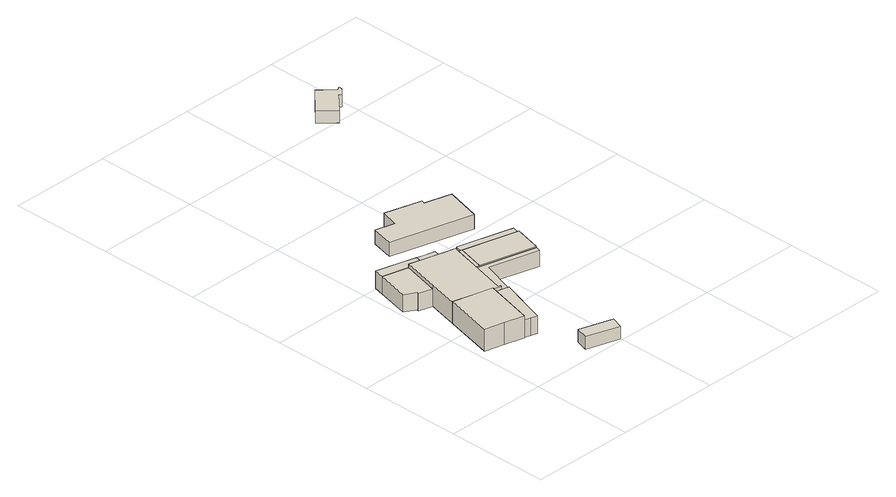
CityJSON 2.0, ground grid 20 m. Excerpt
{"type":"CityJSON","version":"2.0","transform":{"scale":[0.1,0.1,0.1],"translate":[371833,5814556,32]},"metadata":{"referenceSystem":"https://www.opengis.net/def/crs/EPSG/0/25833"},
"CityObjects":{
"building1":{"type":"Building","attributes":{"Gemeindeschluessel":"11000005","function":"31001_1010"},"address":[{"country":"Germany","locality":"Berlin","thoroughfareNumber":"51","thoroughfareName":"Uferpromenade"}],"children":["building1-1","building1-2","building1-3","building1-4"]},
"building1-1":{"type":"BuildingPart","attributes":{"BezugspunktDach":"2200","measuredHeight":4.61,"storeysAboveGround":1},"parents":["building1"],"geometry":[{"type":"MultiSurface","lod":"1","boundaries":[[[0,1,2,3,4,5,6,7,8,9,10,11,12]],[[13,14,15,16,17,18,19,20,21,22,23,24,25]],[[13,25,12,11]],[[26,27,13,11,10]],[[28,26,10,9]],[[16,15,9,8]],[[17,16,8,7]],[[18,17,7,6]],[[19,18,6,5]],[[20,19,5,4]],[[21,20,4,3]],[[22,21,3,2]],[[23,22,2,1]],[[14,13,27,26]],[[29,15,14,26,28]],[[24,23,30,1,0]],[[25,31,32,12,33]],[[24,0,32,34,31]]]}]},
"building1-2":{"type":"BuildingPart","attributes":{"BezugspunktDach":"2200","measuredHeight":3.35,"storeysAboveGround":1},"parents":["building1"],"geometry":[{"type":"MultiSurface","lod":"1","boundaries":[[[28,35,36,37,38,39]],[[40,41,42,43,15,44]],[[40,44,39,38]],[[41,40,38,37]],[[42,41,37,36]],[[43,42,36,35]],[[15,43,35,28]],[[15,45,28,26,14]],[[46,44,14,26,39]]]}]},
"building1-3":{"type":"BuildingPart","attributes":{"BezugspunktDach":"2200","measuredHeight":3.44,"storeysAboveGround":1},"parents":["building1"],"geometry":[{"type":"MultiSurface","lod":"1","boundaries":[[[47,48,27,26,39,49]],[[44,14,13,50,51,52]],[[44,52,49,39]],[[14,26,39,44,39,26]],[[50,13,27,48]],[[51,50,48,47]],[[52,51,47,49]],[[13,14,26,27]]]}]},
"building1-4":{"type":"BuildingPart","attributes":{"BezugspunktDach":"2200","measuredHeight":4.64,"storeysAboveGround":1},"parents":["building1"],"geometry":[{"type":"MultiSurface","lod":"1","boundaries":[[[53,54,55,56,57,58]],[[25,31,23,59,60,61]],[[25,61,58,57]],[[32,12,57,56]],[[23,1,0,32,31,56,55]],[[59,23,55,54]],[[60,59,54,53]],[[61,60,53,58]],[[31,25,12,32]],[[24,0,1,23]],[[24,31,32,0]]]}]},
"building2":{"type":"Building","attributes":{"Gemeindeschluessel":"11000005","BezugspunktDach":"2200","function":"31001_1000","measuredHeight":2.53,"storeysAboveGround":1},"address":[{"country":"Germany","locality":"Berlin","thoroughfareNumber":"51 (3)","thoroughfareName":"Uferpromenade"}],"geometry":[{"type":"Solid","lod":"1","boundaries":[[[[62,63,64,65]],[[66,67,68,69]],[[66,69,65,64]],[[67,66,64,63]],[[68,67,63,62]],[[69,68,62,65]]]]}]},
"building3":{"type":"Building","attributes":{"Gemeindeschluessel":"11000005","BezugspunktDach":"2200","function":"51009_1610","measuredHeight":3.49,"storeysAboveGround":0},"address":[{"country":"Germany","locality":"Berlin"}],"geometry":[{"type":"Solid","lod":"1","boundaries":[[[[70,71,72,73,74,75,76]],[[43,77,78,79,17,80,15]],[[43,15,76,75]],[[77,43,75,74]],[[78,77,74,73]],[[79,78,73,72]],[[17,79,72,71]],[[80,17,71,70]],[[15,80,70,76]]]]}]},
"building4":{"type":"Building","attributes":{"Gemeindeschluessel":"11000005","function":"51009_1610"},"address":[{"country":"Germany","locality":"Berlin"}],"children":["building4-1","building4-2"]},
"building4-1":{"type":"BuildingPart","attributes":{"BezugspunktDach":"2200","measuredHeight":3.74,"storeysAboveGround":0},"parents":["building4"],"geometry":[{"type":"MultiSurface","lod":"1","boundaries":[[[81,82,83,84,85,86,87]],[[88,89,90,91,92,93,94]],[[88,94,87,86]],[[89,88,86,85]],[[90,89,85,84]],[[95,96,97,90,84,83]],[[92,91,83,82]],[[93,92,82,81]],[[94,93,81,87]],[[91,90,97,96,95]]]}]},
"building4-2":{"type":"BuildingPart","attributes":{"BezugspunktDach":"2200","measuredHeight":3.12,"storeysAboveGround":0},"parents":["building4"],"geometry":[{"type":"Solid","lod":"1","boundaries":[[[[98,97,96,99,100,101,102,103,104]],[[105,106,107,108,109,91,90,110,111]],[[105,111,104,103]],[[106,105,103,102]],[[107,106,102,101]],[[108,107,101,100]],[[109,108,100,99]],[[91,109,99,96]],[[110,90,97,98]],[[111,110,98,104]],[[90,91,96,97]]]]}]},
"building5":{"type":"Building","attributes":{"Gemeindeschluessel":"11000005","BezugspunktDach":"2200","function":"51009_1610","measuredHeight":3.22,"storeysAboveGround":0},"address":[{"country":"Germany","locality":"Berlin"}],"geometry":[{"type":"Solid","lod":"1","boundaries":[[[[112,113,114,115]],[[116,117,106,105]],[[116,105,115,114]],[[117,116,114,113]],[[106,117,113,112]],[[105,106,112,115]]]]}]},
"building6":{"type":"Building","attributes":{"Gemeindeschluessel":"11000005","BezugspunktDach":"2200","function":"31001_1000","measuredHeight":3.56,"storeysAboveGround":1},"address":[{"country":"Germany","locality":"Berlin","thoroughfareNumber":"51 (2)","thoroughfareName":"Uferpromenade"}],"geometry":[{"type":"Solid","lod":"1","boundaries":[[[[118,119,113,120,112]],[[121,117,122,107,106]],[[121,106,112,120]],[[117,121,120,113]],[[122,117,113,119]],[[107,122,119,118]],[[106,107,118,112]]]]}]},
"building7":{"type":"Building","attributes":{"Gemeindeschluessel":"11000005","BezugspunktDach":"2200","function":"51009_1610","measuredHeight":2.81,"storeysAboveGround":0},"address":[{"country":"Germany","locality":"Berlin"}],"geometry":[{"type":"Solid","lod":"1","boundaries":[[[[123,124,125,126]],[[127,128,129,130]],[[127,130,126,125]],[[128,127,125,124]],[[129,128,124,123]],[[130,129,123,126]]]]}]},
"building8":{"type":"Building","attributes":{"Gemeindeschluessel":"11000005","BezugspunktDach":"2200","function":"31001_2463","measuredHeight":2.81,"storeysAboveGround":1},"address":[{"country":"Germany","locality":"Berlin","thoroughfareNumber":"51 (1)","thoroughfareName":"Uferpromenade"}],"geometry":[{"type":"Solid","lod":"1","boundaries":[[[[131,132,133,134,135,136,137,138,139]],[[140,141,142,143,144,145,146,147,148]],[[140,148,139,138]],[[141,140,138,137]],[[142,141,137,136]],[[143,142,136,135]],[[144,143,135,134]],[[145,144,134,133]],[[146,145,133,132]],[[147,146,132,131]],[[148,147,131,139]]]]}]},
"building9":{"type":"Building","attributes":{"Gemeindeschluessel":"11000005","BezugspunktDach":"2200","function":"31001_2512","measuredHeight":2.46,"storeysAboveGround":1},"address":[{"country":"Germany","locality":"Berlin","thoroughfareNumber":"51 (6)","thoroughfareName":"Uferpromenade"}],"geometry":[{"type":"Solid","lod":"1","boundaries":[[[[149,150,151,152,153,154,155,156,157]],[[158,159,160,161,162,163,164,165,166]],[[158,166,157,156]],[[159,158,156,155]],[[160,159,155,154]],[[161,160,154,153]],[[162,161,153,152]],[[163,162,152,151]],[[164,163,151,150]],[[165,164,150,149]],[[166,165,149,157]]]]}]}
},
"vertices":[
[85,225,41],[117,217,41],[133,213,41],[134,216,41],[129,217,41],[149,293,41],[163,348,41],[144,352,41],[119,359,41],[102,363,41],[75,370,41],[56,296,41],[41,236,41],[56,296,0],[75,370,0],[102,363,0],[119,359,0],[144,352,0],[163,348,0],[149,293,0],[129,217,0],[134,216,0],[133,213,0],[117,217,0],[85,225,0],[41,236,0],[75,370,34],[56,296,34],[102,363,34],[102,363,26],[117,217,36],[79,227,0],[79,227,41],[41,236,20],[79,227,11],
[106,382,34],[104,382,34],[104,383,34],[30,402,34],[25,383,34],[30,402,0],[104,383,0],[104,382,0],[106,382,0],[25,383,0],[102,363,22],[25,383,33],
[31,307,34],[30,303,34],[9,319,34],[30,303,0],[31,307,0],[9,319,0],
[55,130,43],[92,120,43],[117,217,43],[79,227,43],[41,236,43],[17,139,43],[92,120,0],[55,130,0],[17,139,0],
[200,4,25],[208,28,25],[144,48,25],[137,24,25],[144,48,0],[208,28,0],[200,4,0],[137,24,0],
[123,358,24],[144,352,24],[152,384,24],[131,389,24],[110,395,24],[106,382,24],[102,363,24],[110,395,0],[131,389,0],[152,384,0],[123,358,0],
[104,117,35],[116,114,35],[147,209,35],[133,213,35],[132,213,35],[117,217,35],[92,120,35],[117,217,1],[132,213,1],[133,213,1],[147,209,1],[116,114,1],[104,117,1],[92,120,1],[147,209,24],[147,209,32],[133,213,32],
[134,216,32],[170,278,32],[265,253,32],[268,263,32],[161,290,32],[149,293,32],[129,217,32],[149,293,1],[161,290,1],[268,263,1],[265,253,1],[170,278,1],[134,216,1],[129,217,1],
[161,290,34],[175,344,34],[163,348,34],[149,293,34],[163,348,1],[175,344,1],
[268,263,34],[282,317,34],[168,317,34],[168,317,1],[282,317,1],
[282,317,30],[287,334,30],[180,362,30],[175,344,30],[180,362,2],[287,334,2],[282,317,2],[175,344,2],
[271,409,30],[290,479,30],[284,481,30],[239,493,30],[241,500,30],[171,519,30],[161,484,30],[124,494,30],[113,451,30],[124,494,2],[161,484,2],[171,519,2],[241,500,2],[239,493,2],[284,481,2],[290,479,2],[271,409,2],[113,451,2],
[350,795,25],[383,829,25],[387,825,25],[400,838,25],[401,843,25],[399,845,25],[394,841,25],[367,868,25],[322,823,25],[367,868,1],[394,841,1],[399,845,1],[401,843,1],[400,838,1],[387,825,1],[383,829,1],[350,795,1],[322,823,1]
]}
